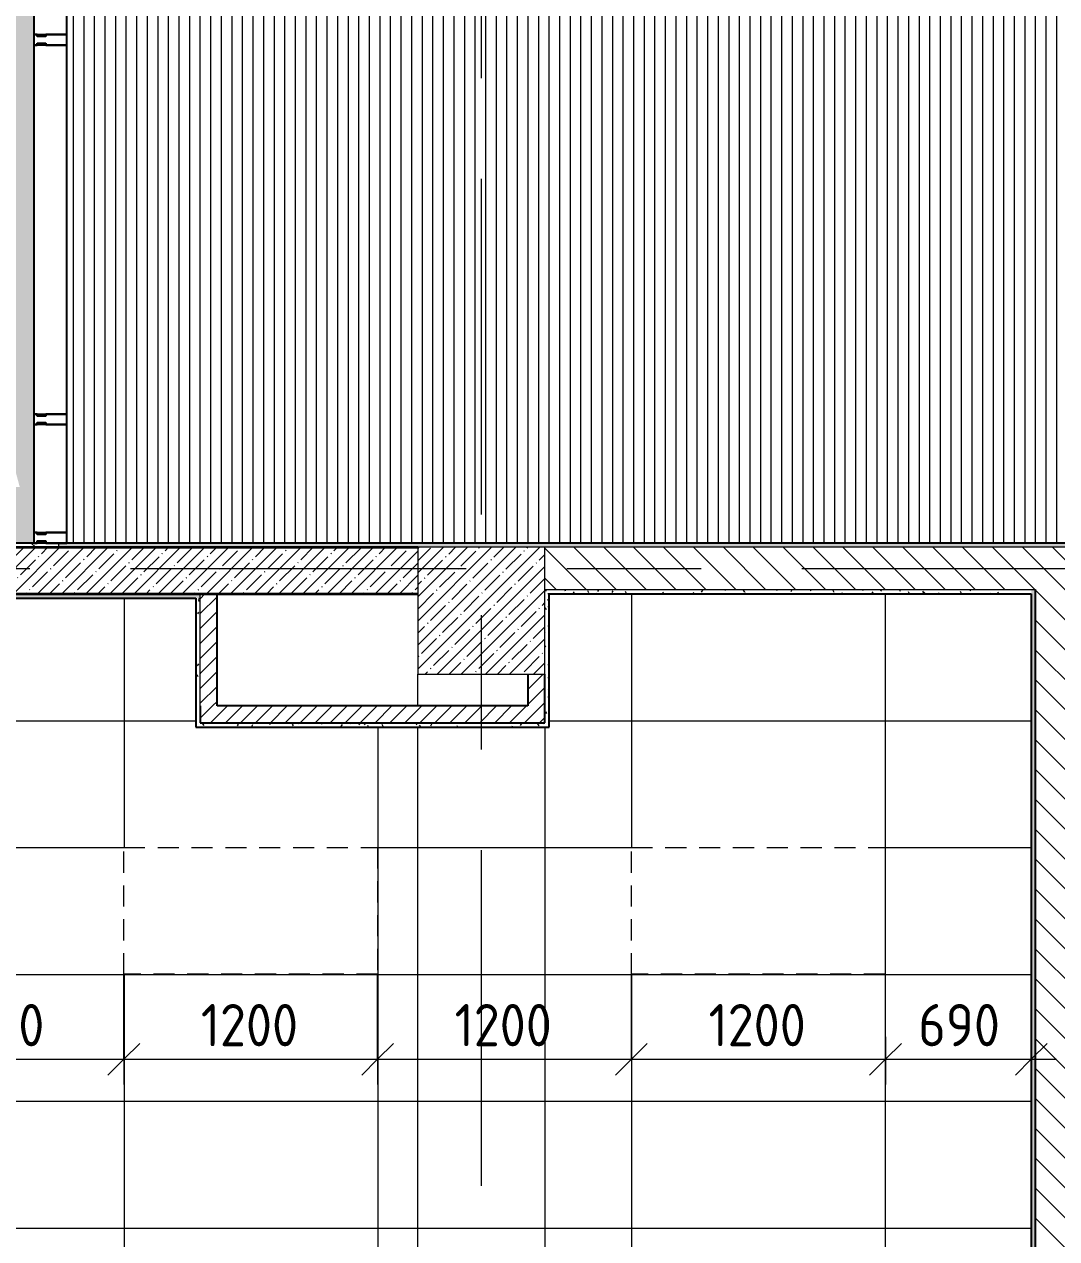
# Model space of a CAD drawing. Header units: millimetres. Extents: x -2911 to 191903, y -8553 to 29000.
# Drawn here: x 20049 to 24930, y 4630 to 10374 of the extents above; entities that cross this region are included whole.
import ezdxf

# ---------------------------------------------------------------- set-up
doc = ezdxf.new("R2010")
doc.units = ezdxf.units.MM
doc.linetypes.add('200_ШТРИХ__ш1_п0_6_', pattern=[160, 100, -60])
doc.linetypes.add('Осевая', pattern=[3175, 635, -476.25, 1587.5, -476.25])
for name, color, linetype, lineweight in [('A-ANNO-DIMS', 7, 'Continuous', 9), ('A-ANNO-DIMS-100', 7, 'Continuous', 9), ('A-CLNG', 7, 'Continuous', 9), ('A-CLNG-PATT', 7, 'Continuous', 9), ('A-DETL-MBND', 7, '200_ШТРИХ__ш1_п0_6_', 9), ('A-FLOR', 7, 'Continuous', 9), ('A-FLOR-PATT', 7, 'Continuous', 9), ('A-GLAZ-CWMG', 7, 'Continuous', 9), ('A-GLAZ-CWMG-1', 7, 'Continuous', 25), ('A-WALL', 7, 'Continuous', 9), ('I-WALL', 7, 'Continuous', 9), ('S-COLS', 7, 'Continuous', 9), ('Оси-2', 7, 'Осевая', 9)]:
    doc.layers.add(name, color=color, linetype=linetype, lineweight=lineweight)
for name, color, linetype, lineweight, true_color in [('A-WALL-1', 7, 'Continuous', 25, 0x3c3c3c), ('A-WALL-2', 7, 'Continuous', 35, 0x3c3c3c), ('A-WALL-FNSH-2', 7, 'Continuous', 13, 0x3c3c3c)]:
    doc.layers.add(name, color=color, linetype=linetype, lineweight=lineweight, true_color=true_color)
doc.styles.add('ISOCPEUR_1', font='isocpeur.ttf', dxfattribs={"width": 0.9, "height": 200})
doc.dimstyles.new('ISO-2_0_0_9К_Средний_округл2', dxfattribs={"dimscale": 304.8, "dimtxt": 199.196235, "dimasz": 0.492126, "dimexe": 0.393701, "dimexo": 0, "dimgap": 0, "dimtad": 1, "dimdec": 0, "dimrnd": 10, "dimzin": 0, "dimdsep": 46, "dimtxsty": 'ISOCPEUR_1', "dimblk1": 'OBLIQUE', "dimblk2": 'OBLIQUE', "dimsah": 1, "dimcen": 0.09, "dimdle": 0.393701, "dimazin": 0, "dimtfac": 1, "dimtdec": 4, "dimtix": 1, "dimtmove": 0, "dimatfit": 3, "dimfxl": 1, "dimtvp": 1, "dimtolj": 1, "dimtzin": 0, "dimarcsym": 2})
pattern_1 = [(135, (0, 0), (-70.71068, -70.71068), [])]
pattern_2 = [(45, (0, 0), (-35.35534, 35.35534), [])]
pattern_3 = [(0, (0, 0), (121.92, 30.48), [10.058, -81.382, 10.058, -81.382, -487.68]), (0, (0, 0), (121.92, 30.48), [-182.88, 10.058, -172.822, 10.058, -81.382, -213.36]), (0, (0, 0), (121.92, 30.48), [-457.2, 10.058, -50.902, 10.058, -142.342]), (120, (45.72, 15.24), (-87.356454, 90.345817), [10.058, -81.382, 10.058, -81.382, -487.68]), (120, (45.72, 15.24), (-87.356454, 90.345817), [-182.88, 10.058, -172.822, 10.058, -81.382, -213.36]), (120, (45.72, 15.24), (-87.356454, 90.345817), [-457.2, 10.058, -50.902, 10.058, -142.342]), (240, (60.96, 76.2), (-34.563546, -120.825817), [10.058, -81.382, 10.058, -81.382, -487.68]), (240, (60.96, 76.2), (-34.563546, -120.825817), [-182.88, 10.058, -172.822, 10.058, -81.382, -213.36]), (240, (60.96, 76.2), (-34.563546, -120.825817), [-457.2, 10.058, -50.902, 10.058, -142.342])]
pattern_4 = [(180, (9721, 1679.5), (-7e-14, -600), []), (270, (9721, 1679.5), (1200, 7e-14), [])]

# ---------------------------------------------------------------- blocks, each defined once
blk = doc.blocks.new('BSC_Колонна _Прямоугольная - 600х600-V23-План потолков с обозначением видов отделки и геометрии 2 этажа в осях 1-12')
at = {"layer": 'S-COLS'}
h = blk.add_hatch(dxfattribs=at)
h.set_pattern_fill('FP_28', color=256, style=0, pattern_type=2)
h.set_pattern_definition([(45, (-22210, -7600), (-57.02463, 57.02463), []), (45, (-22152.975, -7600), (-57.02463, 57.02463), [100.806, -20.161, 3.353, -16.808])])
h.paths.add_polyline_path([(-300, -300), (300, -300), (300, 300), (-300, 300), (-300, 167.3)])
for p, q in [((300, 300), (-300, 300)), ((-300, 300), (-300, -300)), ((300, -300), (300, 300)), ((-300, -300), (300, -300))]:
    blk.add_line(p, q, dxfattribs=at)
blk = doc.blocks.new('Прямоугольный импост - Импост структурный с накладкой - 160мм Темный-32387058-План потолков с обозначением видов отделки и геометрии 2 этажа в осях 1-12')
at = {"layer": 'A-GLAZ-CWMG-1'}
for p, q in [((20110, 8480.4), (20093, 8480.4)), ((20093, 8480.4), (20093, 7970)), ((20150, 8480.4), (20110, 8480.4)), ((20250, 8480.4), (20150, 8480.4)), ((20250, 7970), (20250, 8480.4)), ((20093, 7970), (20110, 7970)), ((20110, 7970), (20150, 7970)), ((20150, 7970), (20250, 7970))]:
    blk.add_line(p, q, dxfattribs=at)
blk = doc.blocks.new('Прямоугольный импост - Импост структурный с накладкой - 160мм Темный-32387038-План потолков с обозначением видов отделки и геометрии 2 этажа в осях 1-12')
at = {"layer": 'A-GLAZ-CWMG-1'}
for p, q in [((20110, 10830), (20093, 10830)), ((20093, 10830), (20093, 10325.4)), ((20150, 10830), (20110, 10830)), ((20250, 10830), (20150, 10830)), ((20250, 10325.4), (20250, 10830)), ((20093, 10325.4), (20110, 10325.4)), ((20110, 10325.4), (20150, 10325.4)), ((20150, 10325.4), (20250, 10325.4))]:
    blk.add_line(p, q, dxfattribs=at)
blk = doc.blocks.new('Прямоугольный импост - Импост структурный с накладкой - 160мм Темный-32355002-План потолков с обозначением видов отделки и геометрии 2 этажа в осях 1-12')
at = {"layer": 'A-GLAZ-CWMG-1'}
for p, q in [((20110, 10275.4), (20093, 10275.4)), ((20093, 10275.4), (20093, 8530.4)), ((20150, 10275.4), (20110, 10275.4)), ((20250, 10275.4), (20150, 10275.4)), ((20250, 8530.4), (20250, 10275.4)), ((20093, 8530.4), (20110, 8530.4)), ((20110, 8530.4), (20150, 8530.4)), ((20150, 8530.4), (20250, 8530.4))]:
    blk.add_line(p, q, dxfattribs=at)
blk = doc.blocks.new('Прямоугольный импост - Импост структурный с накладкой - 160мм Темный-32352608-План потолков с обозначением видов отделки и геометрии 2 этажа в осях 1-12')
at = {"layer": 'A-GLAZ-CWMG-1'}
for p, q in [((-50, 0), (-50, 17)), ((-50, 17), (0, 17)), ((-40, 0), (-50, 0)), ((-40, -40), (-40, 0)), ((0, 0), (-10, 0)), ((-10, 0), (-10, -40)), ((0, 17), (0, 0)), ((-50, -140), (-50, -40)), ((-50, -40), (-40, -40)), ((-10, -40), (0, -40)), ((0, -40), (0, -140)), ((0, -140), (-50, -140))]:
    blk.add_line(p, q, dxfattribs=at)
blk = doc.blocks.new('Прямоугольный импост - Импост структурный с накладкой - 160мм Темный-32352605-План потолков с обозначением видов отделки и геометрии 2 этажа в осях 1-12')
at = {"layer": 'A-GLAZ-CWMG-1'}
for p, q in [((-25, 0), (-25, 17)), ((-25, 17), (25, 17)), ((-15, 0), (-25, 0)), ((-15, -40), (-15, 0)), ((25, 0), (15, 0)), ((15, 0), (15, -40)), ((25, 17), (25, 0)), ((-25, -140), (-25, -40)), ((-25, -40), (-15, -40)), ((15, -40), (25, -40)), ((25, -40), (25, -140)), ((25, -140), (-25, -140))]:
    blk.add_line(p, q, dxfattribs=at)
blk = doc.blocks.new('DIMBLOCK66-План потолков с обозначением видов отделки и геометрии 2 этажа в осях 1-12')
at = {"layer": 'A-ANNO-DIMS-100'}
for p, q in [((19319.2, 5880.6), (19319.2, 5358.7)), ((19319.2, 5478.7), (19319.2, 5880.6)), ((20519.2, 5880.6), (20519.2, 5358.7)), ((20519.2, 5478.7), (20519.2, 5880.6)), ((19319.2, 5478.7), (20519.2, 5478.7))]:
    blk.add_line(p, q, dxfattribs=at)
at = {"layer": 'A-ANNO-DIMS-100', "lineweight": 20}
for p, q in [((19319.2, 5478.7), (19394.2, 5553.7)), ((20519.2, 5478.7), (20594.2, 5553.7)), ((19319.2, 5478.7), (19244.2, 5403.7)), ((20519.2, 5478.7), (20444.2, 5403.7))]:
    blk.add_line(p, q, dxfattribs=at)
at = {"layer": 'A-ANNO-DIMS-100', "color": 0, "insert": (19683.6, 5740), "char_height": 200, "width": 565.411, "attachment_point": 1, "line_spacing_factor": 1.149209, "style": 'ISOCPEUR_1'}
blk.add_mtext('1200', dxfattribs=at)
blk = doc.blocks.new('_Oblique')
at = {"color": 0, "linetype": 'ByBlock', "lineweight": -2}
blk.add_line((-0.5, -0.5), (0.5, 0.5), dxfattribs=at)
blk = doc.blocks.new('DIMBLOCK67-План потолков с обозначением видов отделки и геометрии 2 этажа в осях 1-12')
at = {"layer": 'A-ANNO-DIMS-100'}
for p, q in [((20519.2, 5880.6), (20519.2, 5358.7)), ((20519.2, 5478.7), (20519.2, 5880.6)), ((21719.2, 5880.6), (21719.2, 5358.7)), ((21719.2, 5478.7), (21719.2, 5880.6)), ((20519.2, 5478.7), (21719.2, 5478.7))]:
    blk.add_line(p, q, dxfattribs=at)
at = {"layer": 'A-ANNO-DIMS-100', "lineweight": 20}
for p, q in [((20519.2, 5478.7), (20594.2, 5553.7)), ((21719.2, 5478.7), (21794.2, 5553.7)), ((20519.2, 5478.7), (20444.2, 5403.7)), ((21719.2, 5478.7), (21644.2, 5403.7))]:
    blk.add_line(p, q, dxfattribs=at)
at = {"layer": 'A-ANNO-DIMS-100', "color": 0, "insert": (20883.6, 5740), "char_height": 200, "width": 565.411, "attachment_point": 1, "line_spacing_factor": 1.149209, "style": 'ISOCPEUR_1'}
blk.add_mtext('1200', dxfattribs=at)
blk = doc.blocks.new('DIMBLOCK68-План потолков с обозначением видов отделки и геометрии 2 этажа в осях 1-12')
at = {"layer": 'A-ANNO-DIMS-100'}
for p, q in [((21719.2, 5880.6), (21719.2, 5358.7)), ((21719.2, 5478.7), (21719.2, 5880.6)), ((22919.2, 5880.6), (22919.2, 5358.7)), ((22919.2, 5478.7), (22919.2, 5880.6)), ((21719.2, 5478.7), (22919.2, 5478.7))]:
    blk.add_line(p, q, dxfattribs=at)
at = {"layer": 'A-ANNO-DIMS-100', "lineweight": 20}
for p, q in [((21719.2, 5478.7), (21794.2, 5553.7)), ((22919.2, 5478.7), (22994.2, 5553.7)), ((21719.2, 5478.7), (21644.2, 5403.7)), ((22919.2, 5478.7), (22844.2, 5403.7))]:
    blk.add_line(p, q, dxfattribs=at)
at = {"layer": 'A-ANNO-DIMS-100', "color": 0, "insert": (22083.6, 5740), "char_height": 200, "width": 565.411, "attachment_point": 1, "line_spacing_factor": 1.149209, "style": 'ISOCPEUR_1'}
blk.add_mtext('1200', dxfattribs=at)
blk = doc.blocks.new('DIMBLOCK69-План потолков с обозначением видов отделки и геометрии 2 этажа в осях 1-12')
at = {"layer": 'A-ANNO-DIMS-100'}
for p, q in [((22919.2, 5880.6), (22919.2, 5358.7)), ((22919.2, 5478.7), (22919.2, 5880.6)), ((24121, 5584.8), (24121, 5358.7)), ((24121, 5478.7), (24121, 5584.8)), ((22919.2, 5478.7), (24121, 5478.7))]:
    blk.add_line(p, q, dxfattribs=at)
at = {"layer": 'A-ANNO-DIMS-100', "lineweight": 20}
for p, q in [((22919.2, 5478.7), (22994.2, 5553.7)), ((24121, 5478.7), (24196, 5553.7)), ((22919.2, 5478.7), (22844.2, 5403.7)), ((24121, 5478.7), (24046, 5403.7))]:
    blk.add_line(p, q, dxfattribs=at)
at = {"layer": 'A-ANNO-DIMS-100', "color": 0, "insert": (23284.5, 5740), "char_height": 200, "width": 565.411, "attachment_point": 1, "line_spacing_factor": 1.149209, "style": 'ISOCPEUR_1'}
blk.add_mtext('1200', dxfattribs=at)
blk = doc.blocks.new('DIMBLOCK70-План потолков с обозначением видов отделки и геометрии 2 этажа в осях 1-12')
at = {"layer": 'A-ANNO-DIMS-100'}
for p, q in [((24121, 5584.8), (24121, 5358.7)), ((24121, 5478.7), (24121, 5584.8)), ((24810, 5584.8), (24810, 5358.7)), ((24810, 5478.7), (24810, 5584.8)), ((24121, 5478.7), (24930, 5478.7))]:
    blk.add_line(p, q, dxfattribs=at)
at = {"layer": 'A-ANNO-DIMS-100', "lineweight": 20}
for p, q in [((24121, 5478.7), (24196, 5553.7)), ((24810, 5478.7), (24885, 5553.7)), ((24121, 5478.7), (24046, 5403.7)), ((24810, 5478.7), (24735, 5403.7))]:
    blk.add_line(p, q, dxfattribs=at)
at = {"layer": 'A-ANNO-DIMS-100', "color": 0, "insert": (24275.9, 5740), "char_height": 200, "width": 455.087, "attachment_point": 1, "line_spacing_factor": 1.149209, "style": 'ISOCPEUR_1'}
blk.add_mtext('690', dxfattribs=at)

msp = doc.modelspace()

# ---------------------------------------------------------------- hatches: boundary and pattern name
at = {"layer": 'A-CLNG-PATT'}
h = msp.add_hatch(dxfattribs=at)
h.set_pattern_fill('FP_51', color=256, style=0, pattern_type=2)
h.set_pattern_definition([(90, (29280.914, 12844.014), (-50, 3e-15), [])])
h.paths.add_polyline_path([(31194.7, 141), (31194.8, 141), (31194.7, 176.4), (31330, 141), (32989, 141), (32989, 521), (33631, 521), (33631, 141), (35469, 141), (35469, 521), (35911, 521), (35911, 141), (37969, 141), (37969, 421), (38249, 421), (38249, 5249), (37189, 5249), (37189, 7921), (38490, 7921), (38490, 10679), (37969, 10679), (37969, 11221), (38249, 11221), (38249, 14980), (34231, 14980), (34231, 13759), (20231, 13759), (20231, 10880), (20250, 10880), (20250, 7921), (30931, 7921), (30931, 535.4), (30966.1, 404.8), (30931, 404.7), (30931, 141), (30980.9, 141)])
h.paths.add_polyline_path([(33310, 7089.7), (33226.1, 7097), (33150, 7115.7), (33076.9, 7146.2), (33010, 7187.3), (32945.2, 7243.8), (32894.7, 7304.1), (32854.7, 7370), (32823.3, 7448.3), (32805.7, 7524), (32799.9, 7601.7), (32807, 7683.9), (32825.7, 7760), (32856.2, 7833.1), (32898, 7900.9), (32949.9, 7961.4), (33015.6, 8016.2), (33082.3, 8056.3), (33157.6, 8086.6), (33233.6, 8104.3), (33311.6, 8110.1), (33393.9, 8103), (33470, 8084.3), (33546.9, 8051.4), (33613.1, 8010.1), (33673.8, 7957.3), (33726.5, 7894), (33766.5, 7827.3), (33795.9, 7755), (33814.1, 7678.9), (33820.3, 7600), (33813, 7516.1), (33794.3, 7440), (33763.8, 7366.9), (33722, 7299.1), (33665.4, 7234.6), (33606.1, 7184.9), (33539.6, 7144.5), (33467.4, 7114.6), (33382.8, 7095.5), (33310.5, 7089.8)])
h.paths.add_polyline_path([(33310, 7090.7), (33391.3, 7097.4), (33467.7, 7115.8), (33546.5, 7149.5), (33612.6, 7190.8), (33671.7, 7241.8), (33723.3, 7302.8), (33766.4, 7375.2), (33795.6, 7447.7), (33813.3, 7524), (33819.2, 7600.9), (33812.9, 7680.2), (33794.2, 7757.7), (33763.5, 7831.7), (33721.1, 7900.4), (33664.5, 7964.9), (33608.7, 8012.4), (33534.4, 8056.6), (33463.3, 8085.3), (33382.8, 8103.5), (33308.9, 8109.2), (33230.2, 8103), (33152.3, 8084.2), (33078.3, 8053.5), (33010, 8011.4), (32949.2, 7959.3), (32894.4, 7893.5), (32854.2, 7826.3), (32824.7, 7753.4), (32806.9, 7678.1), (32800.7, 7600), (32808.5, 7514.2), (32826.1, 7441.6), (32856.5, 7368.3), (32898.5, 7300.1), (32950.7, 7239.2), (33013.4, 7186.3), (33082.9, 7144.6), (33158.8, 7114.2), (33235.1, 7096.6), (33309.5, 7090.8)])
h.paths.add_polyline_path([(33310, 7100), (33230.2, 7106.5), (33152.3, 7125.8), (33077.1, 7158.1), (33010.7, 7200.1), (32956.4, 7246.4), (32902, 7311.7), (32863.3, 7375.9), (32834.4, 7445.9), (32816.1, 7522.1), (32810, 7600), (32816.5, 7679.7), (32835.7, 7757.4), (32867.1, 7831.2), (32910.1, 7899.3), (32956.4, 7953.6), (33020.4, 8007.1), (33083, 8045.5), (33155.5, 8075.5), (33231.8, 8093.8), (33310, 8100), (33389.8, 8093.5), (33467.7, 8074.2), (33541.7, 8042.6), (33609.3, 7999.9), (33664.5, 7952.4), (33714.5, 7893.9), (33757.8, 7821.5), (33785.5, 7754.5), (33803.8, 7678.2), (33810, 7599.9), (33803.5, 7520.3), (33783.9, 7441.5), (33752.9, 7368.8), (33709.9, 7300.7), (33663.6, 7246.4), (33603.9, 7195.5), (33534.4, 7153.4), (33458.2, 7123), (33382.8, 7105.7), (33310.1, 7100)])
at = {"layer": 'A-DETL-MBND'}
h = msp.add_hatch(dxfattribs=at)
h.set_pattern_fill('FP_46', color=256, style=0, pattern_type=2)
h.set_pattern_definition(pattern_4)
h.paths.add_polyline_path([(24809, 521), (24810, 521.2), (24810, 7680), (22530, 7680), (22530, 7050), (22510, 7050), (22510, 521), (23983.7, 521)])
h.paths.add_polyline_path([(21558.2, 521), (21910, 521), (21910, 7050), (20860, 7050), (20859, 7660), (17280, 7659), (17280, 7050), (17260, 7050), (17260, 521), (19132.6, 521)])
h.paths.add_polyline_path([(15494.3, 521), (16660, 521), (16660, 1080.6), (15719.2, 1080.6), (15719.2, 1680.6), (16660, 1680.6), (16660, 3480.6), (15719.2, 3480.6), (15719.2, 4080.6), (16660, 4080.6), (16660, 5880.6), (15719.2, 5880.6), (15719.2, 6480.6), (16660, 6480.6), (16660, 7050), (16060, 7050), (16060, 7680), (13724, 7679), (13589.7, 7642.9), (13589.7, 7680), (13060.1, 7680), (13060.2, 7642.6), (12924.9, 7678.8), (12929.5, 7680), (12780, 7680), (12780, 7280), (12760, 7280), (12760, 521), (14281.5, 521)])
h.paths.add_polyline_path([(22919.2, 1080.6), (22919.2, 1680.6), (24119.2, 1680.6), (24119.2, 1080.6), (23983.7, 1080.6)])
h.paths.add_polyline_path([(20519.2, 1080.6), (20519.2, 1680.6), (21719.2, 1680.6), (21719.2, 1080.6), (21558.2, 1080.6)])
h.paths.add_polyline_path([(19132.6, 1080.6), (18119.2, 1080.6), (18119.2, 1680.6), (19319.2, 1680.6), (19319.2, 1080.6)])
h.paths.add_polyline_path([(14519.2, 1080.6), (13319.2, 1080.6), (13319.2, 1680.6), (14519.2, 1680.6)])
h.paths.add_polyline_path([(24119.2, 3480.6), (22919.2, 3480.6), (22919.2, 4080.6), (24119.2, 4080.6), (24119.2, 3845.2)])
h.paths.add_polyline_path([(20519.2, 3480.6), (20519.2, 4080.6), (21719.2, 4080.6), (21719.2, 3480.6), (21558.2, 3480.6)])
h.paths.add_polyline_path([(18119.2, 3480.6), (18119.2, 4080.6), (19319.2, 4080.6), (19319.2, 3480.6), (19132.6, 3480.6)])
h.paths.add_polyline_path([(14519.2, 3480.6), (13319.2, 3480.6), (13319.2, 4080.6), (14519.2, 4080.6), (14519.2, 3845.2)])
h.paths.add_polyline_path([(23983.7, 5880.6), (22919.2, 5880.6), (22919.2, 6480.6), (24119.2, 6480.6), (24119.2, 5880.6)])
h.paths.add_polyline_path([(21719.2, 5880.6), (20519.2, 5880.6), (20519.2, 6480.6), (21719.2, 6480.6)])
h.paths.add_polyline_path([(19319.2, 5880.6), (18119.2, 5880.6), (18119.2, 6480.6), (19319.2, 6480.6)])
h.paths.add_polyline_path([(14519.2, 5880.6), (13319.2, 5880.6), (13319.2, 6480.6), (14519.2, 6480.6)])
h.paths.add_polyline_path([(13325.1, 7279), (13288.8, 7414.2), (13361.3, 7414.3), (13330.8, 7300.1)])
h = msp.add_hatch(dxfattribs=at)
h.set_pattern_fill('FP_46', color=256, style=0, pattern_type=2)
h.set_pattern_definition(pattern_4)
h.paths.add_polyline_path([(21910, 521), (22510, 521), (22509.3, 7050), (21910, 7050), (21910, 816.6)])
h.paths.add_polyline_path([(17260, 521), (17260, 7050), (16660, 7050), (16660, 6480.6), (16919.2, 6480.6), (16919.2, 5880.6), (16660, 5880.6), (16660, 4080.6), (16919.2, 4080.6), (16919.2, 3480.6), (16660, 3480.6), (16660, 1680.6), (16919.2, 1680.6), (16919.2, 1080.6), (16660, 1080.6), (16660, 521), (16707.1, 521)])
h.paths.add_polyline_path([(12630, 521), (12760, 521), (12760, 7280), (12630, 7280), (12630, 903.6)])
at = {"layer": 'A-FLOR-PATT'}
h = msp.add_hatch(color=256, dxfattribs=at)
h.paths.add_polyline_path([(33631, 140), (33631, 141), (33630, 521), (33630, 520), (33630, 140)])
h.paths.add_polyline_path([(37324.3, 140), (37970, 141), (37970, 420), (38250, 421), (38249, 5250), (37190, 5250), (37190, 7920), (37189, 7920), (37190, 5249), (38249, 5249), (38249, 421), (37969, 420), (37969, 141), (35911, 141), (35910, 521), (35910, 519.9), (35911, 140), (36186.5, 140)])
h.paths.add_polyline_path([(32990, 140), (32990, 520), (32989, 520), (32989, 141), (32989.9, 140)])
h.paths.add_polyline_path([(30930, 140), (30931, 141), (30930, 140.8)])
h.paths.add_polyline_path([(30931, 535.4), (30931, 7921), (30930, 7920), (30930, 539.1)])
h.paths.add_polyline_path([(33010, 7200.7), (33010, 7201), (33002.5, 7207.1)])
h.paths.add_polyline_path([(33610, 7300.1), (33618.4, 7307.6), (33663.3, 7363.8), (33698.1, 7426.8), (33721.8, 7494.8), (33733.6, 7565.8), (33732.9, 7640.2), (33720.9, 7708.7), (33696.6, 7776.5), (33661.3, 7839.2), (33615.9, 7895.1), (33610, 7900), (33610, 7307.6)])
h.paths.add_polyline_path([(33010, 7301.1), (33009.9, 7898.9), (32979.1, 7866.7), (32938.8, 7807), (32909.2, 7741.4), (32890.8, 7668.6), (32884.7, 7600), (32810, 7599.8), (32810.3, 7595.7), (32885, 7596.4), (32892.4, 7522.1), (32910.4, 7455.2), (32940.6, 7389.8), (32983.5, 7328.3), (33007, 7304.1)])
h.paths.add_polyline_path([(20010, 7920), (20093, 7921), (20093, 10880), (19989, 10879), (19989, 8313.4), (19990.8, 8320), (20027.1, 8184.8), (19989, 8184.7), (19989, 7921), (19989, 7920)])
h.paths.add_polyline_path([(20110, 7920), (20150, 7921), (20150, 7930), (20110, 7930), (20110, 7920.4)])
h.paths.add_polyline_path([(130, 8520), (131, 8521), (131, 10599), (130, 10599), (130, 8521)])
h.paths.add_polyline_path([(38270, 10679), (37970, 10680), (37970.5, 11220), (38250, 11221), (38249, 11221), (37969, 11220), (37970, 10679), (37994.1, 10679)])
h.paths.add_polyline_path([(20110, 10870), (20150, 10870), (20150, 10880), (20110, 10879)])
h.paths.add_polyline_path([(13690.3, 10879), (13690.3, 10897.8), (13674.3, 10897.8), (13675.1, 10879)])
h.paths.add_polyline_path([(940.9, 10879), (4281, 10880), (4280, 10880), (546, 10879)])
h.paths.add_polyline_path([(6780, 10880), (6781, 10880), (6780, 10897.8)])
h.paths.add_polyline_path([(20230, 10880), (20231, 10880), (20231, 13759), (20230, 13759), (20230, 10890)])
h.paths.add_polyline_path([(13674.3, 11397.8), (13690.3, 11397.8), (13690.3, 14600), (13674.3, 14600), (13674.3, 11421)])
h.paths.add_polyline_path([(4280, 11397.8), (4281, 11397.8), (4281, 13999), (6781, 14000), (6780, 14000), (4280, 13999), (4280, 11421)])
h.paths.add_polyline_path([(6781, 11397.8), (6780, 11421), (6780, 11420), (6780, 11397.8)])
h.paths.add_polyline_path([(34231, 13759), (34230, 13760), (34230, 13759)])
h.paths.add_polyline_path([(34231, 17850), (34230, 17871), (33631, 17872.1), (33632, 17870), (34230, 17869.5), (34230, 17850)])
h.paths.add_polyline_path([(34561, 23379), (37640, 23379), (37640, 23400), (37630, 23399), (37630, 23380), (34561, 23380)])
at = {"layer": 'I-WALL'}
h = msp.add_hatch(dxfattribs=at)
h.set_pattern_fill('FP_8', color=256, style=0, pattern_type=2)
h.set_pattern_definition(pattern_1)
h.paths.add_polyline_path([(20010, 7900), (20210, 7900), (20210, 7920), (20010, 7920)])
h.paths.add_polyline_path([(20010, 10880), (20210, 10880), (20210, 10900), (20010, 10900)])
h = msp.add_hatch(dxfattribs=at)
h.set_pattern_fill('FP_11', color=256, style=0, pattern_type=2)
h.set_pattern_definition([(45, (0, 0), (-57.02463, 57.02463), []), (45, (57.025, 0), (-57.02463, 57.02463), [100.806, -20.161, 3.353, -16.808])])
h.paths.add_polyline_path([(17280, 7680), (21910, 7680), (21910, 7900), (19726.2, 7900), (19726.3, 7883.6), (19664.9, 7900), (17260, 7900), (17260, 7680)])
h = msp.add_hatch(dxfattribs=at)
h.set_pattern_fill('FP_40', color=256, style=0, pattern_type=2)
h.set_pattern_definition(pattern_3)
h.paths.add_polyline_path([(30930, 7900), (30930, 7920), (20210, 7920), (20210, 7900), (30910, 7900)])
h = msp.add_hatch(dxfattribs=at)
h.set_pattern_fill('FP_8', color=256, style=0, pattern_type=2)
h.set_pattern_definition(pattern_1)
h.paths.add_polyline_path([(24830, 7700), (25560, 7700), (25560, 7900), (22510, 7900), (22510, 7700), (24810, 7700)])
h = msp.add_hatch(dxfattribs=at)
h.set_pattern_fill('FP_40', color=256, style=0, pattern_type=2)
h.set_pattern_definition(pattern_3)
h.paths.add_polyline_path([(22530, 7050), (22530, 7700), (22510, 7700), (22510, 7050)])
h = msp.add_hatch(dxfattribs=at)
h.set_pattern_fill('FP_40', color=256, style=0, pattern_type=2)
h.set_pattern_definition(pattern_3)
h.paths.add_polyline_path([(22530, 7680), (24810, 7680), (24810, 7700), (22530, 7700)])
h = msp.add_hatch(dxfattribs=at)
h.set_pattern_fill('FP_40', color=256, style=0, pattern_type=2)
h.set_pattern_definition(pattern_3)
h.paths.add_polyline_path([(24830, 120), (24830, 7700), (24810, 7700), (24810, 120)])
h = msp.add_hatch(dxfattribs=at)
h.set_pattern_fill('FP_8', color=256, style=0, pattern_type=2)
h.set_pattern_definition(pattern_1)
h.paths.add_polyline_path([(24830, 100), (25030, 100), (25030, 1088.8), (25014.6, 1088.7), (25030, 1146.3), (25030, 7700), (24830, 7700), (24830, 140)])
h = msp.add_hatch(dxfattribs=at)
h.set_pattern_fill('FP_40', color=256, style=0, pattern_type=2)
h.set_pattern_definition(pattern_3)
h.paths.add_polyline_path([(17280, 7660), (20880, 7660), (20880, 7680), (17280, 7680)])
h = msp.add_hatch(dxfattribs=at)
h.set_pattern_fill('FP_40', color=256, style=0, pattern_type=2)
h.set_pattern_definition(pattern_3)
h.paths.add_polyline_path([(20880, 7070), (20880, 7660), (20860, 7660), (20860, 7070)])
h = msp.add_hatch(dxfattribs=at)
h.set_pattern_fill('FP_23', color=256, style=0, pattern_type=2)
h.set_pattern_definition(pattern_2)
h.paths.add_polyline_path([(20960, 7150), (20960, 7680), (20880, 7680), (20880, 7150)])
h = msp.add_hatch(dxfattribs=at)
h.set_pattern_fill('FP_23', color=256, style=0, pattern_type=2)
h.set_pattern_definition(pattern_2)
h.paths.add_polyline_path([(22510, 7070), (22510, 7300), (22430, 7300), (22430, 7070)])
h = msp.add_hatch(dxfattribs=at)
h.set_pattern_fill('FP_23', color=256, style=0, pattern_type=2)
h.set_pattern_definition(pattern_2)
h.paths.add_polyline_path([(21558.2, 7070), (22430, 7070), (22430, 7150), (20880, 7150), (20880, 7070)])
h = msp.add_hatch(dxfattribs=at)
h.set_pattern_fill('FP_40', color=256, style=0, pattern_type=2)
h.set_pattern_definition(pattern_3)
h.paths.add_polyline_path([(21558.2, 7050), (22510, 7050), (22510, 7070), (20860, 7070), (20860, 7050)])

# ---------------------------------------------------------------- linework, layer by layer
at = {"layer": 'A-CLNG'}
msp.add_line((20250, 7921), (30931, 7921), dxfattribs=at)
at = {"layer": 'A-DETL-MBND'}
for p, q in [((20250, 7921), (30931, 7921)), ((20859, 7659), (17280, 7659)), ((20859, 7659), (20859, 7660)), ((22930, 7679), (22530, 7679)), ((22930, 7680), (22930, 7679)), ((24370, 7680), (24370, 7679)), ((24809, 7679), (24370, 7679)), ((24809, 140), (24809, 7679)), ((20859, 7050), (20859, 7049)), ((22530, 7049), (20859, 7049)), ((22530, 7049), (22530, 7050)), ((20519.2, 5880.6), (20519.2, 6480.6)), ((20519.2, 6480.6), (21719.2, 6480.6)), ((21719.2, 6480.6), (21719.2, 5880.6)), ((22919.2, 5880.6), (22919.2, 6480.6)), ((22919.2, 6480.6), (24119.2, 6480.6)), ((24119.2, 6480.6), (24119.2, 5880.6)), ((21719.2, 5880.6), (20519.2, 5880.6)), ((24119.2, 5880.6), (22919.2, 5880.6))]:
    msp.add_line(p, q, dxfattribs=at)
at = {"layer": 'A-FLOR'}
for p, q in [((21910, 7150), (21910, 7300)), ((21910, 7300), (22430, 7300)), ((21910, 520), (21910, 7050)), ((22510, 7050), (22510, 520))]:
    msp.add_line(p, q, dxfattribs=at)
at = {"layer": 'A-WALL'}
for p, q in [((20210, 7920), (20210, 7900)), ((25560, 7900), (22510, 7900)), ((22510, 7700), (24830, 7700)), ((20880, 7150), (20880, 7680))]:
    msp.add_line(p, q, dxfattribs=at)
at = {"layer": 'A-WALL-1'}
for p, q in [((30930, 7920), (19726.2, 7920)), ((24830, 120), (24830, 7700)), ((17280, 7660), (20860, 7660)), ((20860, 7660), (20860, 7050)), ((20960, 7150), (20960, 7680)), ((22530, 7050), (22530, 7680)), ((22530, 7680), (24810, 7680)), ((24810, 7680), (24810, 120)), ((22430, 7300), (22430, 7150)), ((22510, 7070), (22510, 7300)), ((20880, 7150), (20880, 7070)), ((22430, 7150), (20960, 7150)), ((20880, 7070), (22510, 7070)), ((20860, 7050), (22530, 7050))]:
    msp.add_line(p, q, dxfattribs=at)
at = {"layer": 'A-WALL-2'}
for p, q in [((19726.2, 7900), (21910, 7900)), ((17260, 7680), (21910, 7680))]:
    msp.add_line(p, q, dxfattribs=at)
at = {"layer": 'A-WALL-FNSH-2'}
for p, q in [((20859, 7660), (20859, 7050)), ((22531, 7679), (22530, 7679)), ((22531, 7049), (22531, 7679)), ((20859, 7050), (20860, 7050)), ((22530, 7050), (22530, 7049)), ((22530, 7049), (22531, 7049))]:
    msp.add_line(p, q, dxfattribs=at)
at = {"layer": 'Оси-2'}
for p, q in [((22210, 593.7), (22210, 24898.1)), ((389, 7800), (35990, 7800))]:
    msp.add_line(p, q, dxfattribs=at)

# ---------------------------------------------------------------- block references
at = {"layer": 'A-GLAZ-CWMG'}
for name in ['Прямоугольный импост - Импост структурный с накладкой - 160мм Темный-32387038-План потолков с обозначением видов отделки и геометрии 2 этажа в осях 1-12', 'Прямоугольный импост - Импост структурный с накладкой - 160мм Темный-32355002-План потолков с обозначением видов отделки и геометрии 2 этажа в осях 1-12', 'Прямоугольный импост - Импост структурный с накладкой - 160мм Темный-32387058-План потолков с обозначением видов отделки и геометрии 2 этажа в осях 1-12']:
    msp.add_blockref(name, (0, 0), dxfattribs=at)
at = {"layer": 'A-GLAZ-CWMG', "extrusion": (0, 0, -1), "rotation": 270.0000000000002}
for name, p in [('Прямоугольный импост - Импост структурный с накладкой - 160мм Темный-32352605-План потолков с обозначением видов отделки и геометрии 2 этажа в осях 1-12', (-20110, 10300.4)), ('Прямоугольный импост - Импост структурный с накладкой - 160мм Темный-32352605-План потолков с обозначением видов отделки и геометрии 2 этажа в осях 1-12', (-20110, 8505.4)), ('Прямоугольный импост - Импост структурный с накладкой - 160мм Темный-32352608-План потолков с обозначением видов отделки и геометрии 2 этажа в осях 1-12', (-20110, 7920))]:
    msp.add_blockref(name, p, dxfattribs=at)
at = {"layer": 'S-COLS'}
msp.add_blockref('BSC_Колонна _Прямоугольная - 600х600-V23-План потолков с обозначением видов отделки и геометрии 2 этажа в осях 1-12', (22210, 7600), dxfattribs=at)

# ---------------------------------------------------------------- dimensions: what is measured, and where the dimension line sits
at = {"layer": 'A-ANNO-DIMS'}
for base, p1, p2, override, picture, middle in [((20519.2, 5478.7), (19319.2, 5880.6), (20519.2, 5880.6), {"dimpost": '<>', "dimfxl": 1200}, 'DIMBLOCK66-План потолков с обозначением видов отделки и геометрии 2 этажа в осях 1-12', (19919.2, 5578.7)), ((21719.2, 5478.7), (20519.2, 5880.6), (21719.2, 5880.6), {"dimpost": '<>', "dimfxl": 1200}, 'DIMBLOCK67-План потолков с обозначением видов отделки и геометрии 2 этажа в осях 1-12', (21119.2, 5578.7)), ((22919.2, 5478.7), (21719.2, 5880.6), (22919.2, 5880.6), {"dimpost": '<>', "dimfxl": 1200}, 'DIMBLOCK68-План потолков с обозначением видов отделки и геометрии 2 этажа в осях 1-12', (22319.2, 5578.7)), ((24121, 5478.7), (22919.2, 5880.6), (24121, 5584.8), {"dimpost": '<>', "dimfxl": 1237.717866}, 'DIMBLOCK69-План потолков с обозначением видов отделки и геометрии 2 этажа в осях 1-12', (23520.1, 5578.7)), ((24810, 5478.7), (24121, 5584.8), (24810, 5584.8), {"dimpost": '<>', "dimfxl": 689.000018}, 'DIMBLOCK70-План потолков с обозначением видов отделки и геометрии 2 этажа в осях 1-12', (24465.5, 5578.7))]:
    dim = msp.add_linear_dim(base=base, p1=p1, p2=p2, dimstyle='ISO-2_0_0_9К_Средний_округл2', override=override, dxfattribs=at)
    dim.commit()
    dim.dimension.update_dxf_attribs({"geometry": picture, "text_midpoint": middle})

doc.saveas('drawing.dxf')
